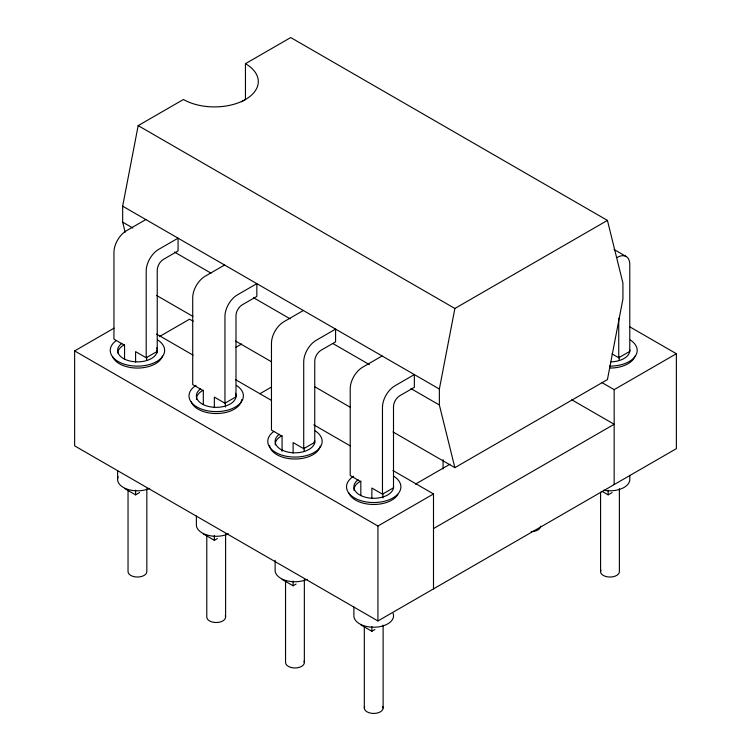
<?xml version="1.0" encoding="UTF-8"?>
<svg xmlns="http://www.w3.org/2000/svg" width="751" height="751" viewBox="0 0 751 751"><rect width="100%" height="100%" fill="white"/><g stroke="black" fill="none" stroke-linecap="round" stroke-linejoin="round"><path stroke-width="1.13" d="M125.154 232.219L122.666 222.155L122.666 206.187L138.165 125.624L183.441 99.489A43.849 25.318 0 0 0 245.455 99.489A43.849 25.318 0 0 0 245.455 63.685L290.721 37.55L607.428 220.4L622.926 283.052L622.926 299.02L607.428 379.584L454.871 467.657L392.951 431.909M454.871 467.657L439.363 404.996L439.363 389.027L454.871 308.473L607.428 220.4M241.446 101.798L245.455 99.489L245.455 63.685M145.825 219.555L126.356 230.801A17.536 10.129 -60 0 0 113.955 252.28L113.955 339.142L124.553 345.263L124.553 359.231M629.704 326.788L676.369 353.73L676.369 448.657L377.931 620.964L74.631 445.85L74.631 350.914L114.03 328.168M224.587 265.028L205.107 276.265A17.536 10.129 -60 0 0 192.707 297.753L192.707 384.606L203.314 390.736L203.314 404.705M159.353 336.626L189.515 319.213A43.849 25.318 0 0 0 193.326 321.165M146.201 357.758L157.241 351.384L157.241 270.107A8.768 5.06 -60 0 1 163.436 259.367L178.071 250.918L178.071 238.17L158.602 249.416A17.536 10.129 -60 0 0 146.201 270.895L146.201 357.758L135.593 351.637L135.593 362.113M235.551 347.488L241.634 343.967M303.338 310.492L283.869 321.738A17.536 10.129 -60 0 0 271.468 343.216L271.468 430.079L282.066 436.2L282.066 451.342M224.953 403.231L235.992 396.857L235.992 315.58A8.768 5.06 -60 0 1 242.197 304.84L256.833 296.392L256.833 283.643L237.363 294.89A17.536 10.129 -60 0 0 224.953 316.368L224.953 403.231L214.354 397.101L214.354 407.586M259.912 393.731L271.073 387.291M124.553 488.479L135.593 494.853L139.611 492.534M382.099 355.965L362.63 367.211A17.536 10.129 -60 0 0 350.219 388.689L350.219 475.552L360.827 481.673L360.827 495.641M303.714 448.694L314.753 442.32L314.753 361.053A8.768 5.06 -60 0 1 320.949 350.313L335.584 341.855L335.584 329.116L316.115 340.353A17.536 10.129 -60 0 0 303.714 361.841L303.714 448.694L293.106 442.574L293.106 453.05M203.314 533.942L214.354 540.316L217.358 538.58M382.466 494.167L393.505 487.793L393.505 406.516A8.768 5.06 -60 0 1 399.71 395.777L414.345 387.328L414.345 374.58L394.876 385.826A17.536 10.129 -60 0 0 382.466 407.305L382.466 494.167L371.867 488.047L371.867 498.523M611.99 353.862L618.74 357.758L629.779 351.384L629.779 264.521A17.536 10.129 -60 0 0 617.378 257.368M415.425 484.151L449.933 464.231M74.631 350.914L377.931 526.029L433.496 493.951L433.496 588.878M601.983 382.616L614.158 389.647L676.369 353.73M282.066 579.415L293.106 585.789L296.119 584.053M433.496 528.573L614.158 424.268L571.708 399.757M360.827 624.888L371.867 631.262L374.88 629.516M602.114 491.37L608.141 494.853L612.149 492.534M614.055 249.51L626.146 256.495M138.165 125.624L454.871 308.473M122.666 206.187L439.363 389.027M122.666 222.155L132.814 228.013M174.429 252.036L210.975 273.139M253.613 297.753L290.149 318.846M332.787 343.46L369.323 364.564M410.947 388.586L439.363 404.996M156.443 295.359L192.979 316.453M235.617 341.067L271.139 361.578M314.791 386.784L350.323 407.295M156.565 334.064L193.082 355.148M235.692 379.743L271.195 400.245M313.796 424.841L350.313 445.925M392.923 470.52L433.496 493.951M629.807 475.336L629.807 479.992A19.855 11.462 0 0 1 603.795 490.243M619.387 488.694L619.387 571.605A9.406 5.426 0 0 1 608.761 576.993A9.406 5.426 0 0 1 600.903 570.206M619.171 356.903L619.171 360.396M618.74 318.283L618.74 357.758M614.158 389.647L614.158 484.573M608.141 490.196L608.141 494.853M600.584 492.205L600.584 571.605M443.071 459.65L443.071 468.99M383.113 625.114L383.113 708.024M382.907 493.313L382.907 497.969M377.931 526.029L377.931 620.964M371.867 626.606L371.867 631.262M364.31 626.278L364.31 708.024M353.89 606.986L353.89 615.135A19.855 11.462 0 0 0 375.2 627.198A19.855 11.462 0 0 0 393.139 613.426M304.352 579.641L304.352 662.551M304.146 447.849L304.146 451.342M293.106 581.133L293.106 585.789M285.549 580.814L285.549 662.551A9.406 5.426 0 0 0 296.176 667.93A9.406 5.426 0 0 0 304.033 661.143M275.129 560.349L275.129 569.662A19.855 11.462 0 0 0 285.765 580.457A19.855 11.462 0 0 0 307.197 579.321M225.6 534.177L225.6 617.078M225.394 402.376L225.394 407.033M214.354 535.66L214.354 540.316M206.788 535.341L206.788 617.078A9.406 5.426 0 0 0 217.424 622.466A9.406 5.426 0 0 0 225.281 615.679M196.377 516.05L196.377 524.198A19.855 11.462 0 0 0 207.013 534.994A19.855 11.462 0 0 0 228.435 533.848M146.839 488.704L146.839 571.614A9.406 5.426 0 0 1 137.442 577.04A9.406 5.426 0 0 1 128.036 571.614L128.036 489.868M146.633 356.903L146.633 360.396M135.593 490.196L135.593 494.853M117.616 470.577L117.616 478.725M241.644 399.645A25.487 14.71 0 0 1 218.109 413.491A25.487 14.71 0 0 1 191.252 401.832M320.245 446.066A25.487 14.71 0 0 1 294.373 459.002A25.487 14.71 0 0 1 269.543 445.399M397.917 494.355A25.487 14.71 0 0 1 372.289 504.456A25.487 14.71 0 0 1 348.764 492.778M162.479 356.077A25.487 14.71 0 0 1 137.686 368.065A25.487 14.71 0 0 1 112.49 356.368M635.027 356.077A25.487 14.71 0 0 1 609.671 368.065M196.518 399.457A19.704 11.378 0 0 1 203.343 390.201M275.279 444.93A19.704 11.378 0 0 1 282.104 435.664M314.134 441.691A19.704 11.378 0 0 1 314.622 443.663M117.747 352.998A19.704 11.378 0 0 1 124.591 344.728M156.621 350.755A19.704 11.378 0 0 1 157.109 352.717M354.031 490.394A19.704 11.378 0 0 1 360.865 481.138M630.258 339.959A27.196 15.705 0 0 1 634.708 356.969A27.196 15.705 0 0 1 609.483 366.122M629.789 349.788A19.836 11.453 0 0 1 611.089 361.86M382.794 706.616A9.406 5.426 0 0 1 373.707 713.45A9.406 5.426 0 0 1 364.629 706.616M393.975 476.369A27.196 15.705 0 0 1 392.538 498.166A27.196 15.705 0 0 1 354.754 498.091A27.196 15.705 0 0 1 353.561 476.294M393.515 486.197A19.836 11.453 0 0 1 367.765 497.763A19.836 11.453 0 0 1 358.096 479.776M540.636 526.141A9.406 5.426 0 0 1 531.229 531.567M315.223 430.896A27.196 15.705 0 0 1 314.125 452.506A27.196 15.705 0 0 1 276.687 453.003A27.196 15.705 0 0 1 273.871 431.45M314.753 440.734A19.836 11.453 0 0 1 289.004 452.29A19.836 11.453 0 0 1 279.334 434.303M149.684 488.385A19.855 11.462 0 0 1 126.759 489.023A19.855 11.462 0 0 1 118.114 476.744M157.71 339.959A27.196 15.705 0 0 1 156.602 361.569A27.196 15.705 0 0 1 119.174 362.066A27.196 15.705 0 0 1 116.358 340.513M156.743 347.816A19.836 11.453 0 0 1 133.171 361.606A19.836 11.453 0 0 1 121.822 343.367M236.462 385.432A27.196 15.705 0 0 1 235.025 407.23A27.196 15.705 0 0 1 197.241 407.155A27.196 15.705 0 0 1 196.049 385.357M235.504 393.28A19.836 11.453 0 0 1 211.923 407.08A19.836 11.453 0 0 1 200.583 388.84"/></g></svg>
